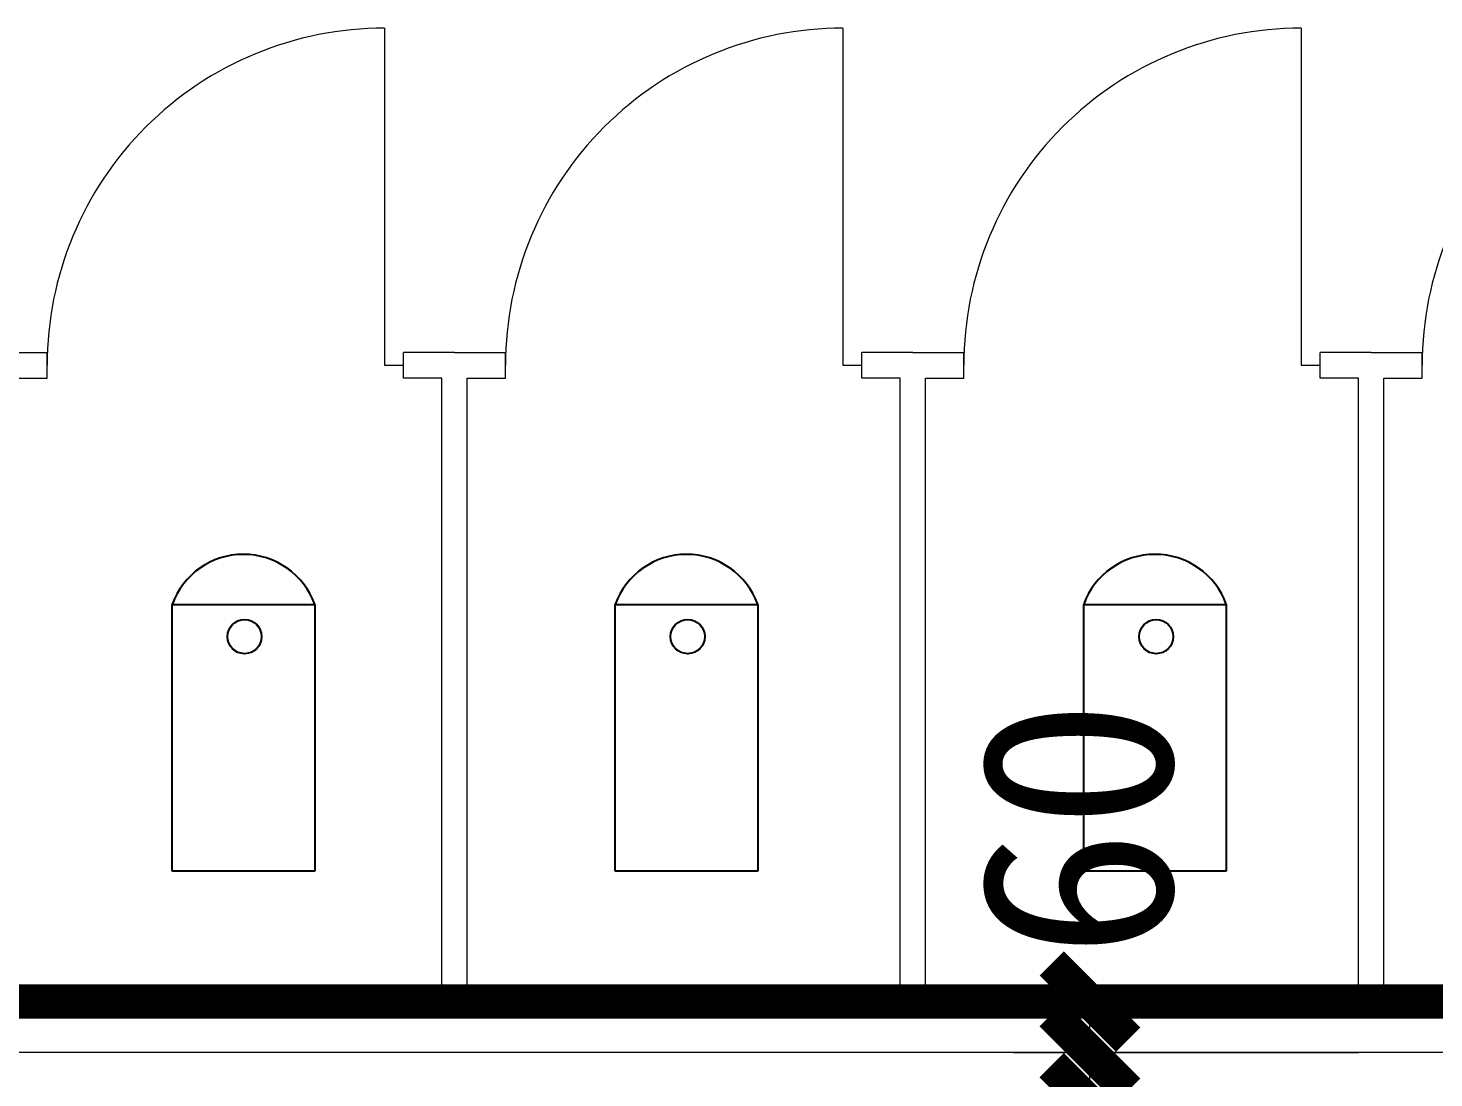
# Model space of a CAD drawing. Extents: x -307567 to 704339, y -10277 to 165507.
# Drawn here: x -27266 to -24505, y 32431 to 34493 of the extents above; entities that cross this region are included whole.
import ezdxf
from ezdxf.enums import TextEntityAlignment as Align

# ---------------------------------------------------------------- set-up
doc = ezdxf.new("R2010")
doc.units = 0
doc.header["$MEASUREMENT"] = 0
doc.layers.add('中文', color=4, linetype='CONTINUOUS')
doc.layers.add('我的', color=255, linetype='CONTINUOUS', lineweight=0)
doc.styles.get("Standard").update_dxf_attribs({"font": 'txt', "height": 3})

msp = doc.modelspace()

# ---------------------------------------------------------------- linework, layer by layer
at = {"layer": '中文', "color": 0}
for p, q in [((-26982.79294, 32836.82255), (-26982.79294, 33360.71934)), ((-26982.79294, 33360.71934), (-26702.78806, 33360.71934)), ((-26702.78806, 33360.71934), (-26702.78806, 32836.82255)), ((-26112.78562, 32836.82255), (-26112.78562, 33360.71934)), ((-26112.78562, 33360.71934), (-25832.78074, 33360.71934)), ((-25832.78074, 33360.71934), (-25832.78074, 32836.82255)), ((-25192.7905, 32836.82255), (-25192.7905, 33360.71934)), ((-25192.7905, 33360.71934), (-24912.78562, 33360.71934)), ((-24912.78562, 33360.71934), (-24912.78562, 32836.82255)), ((-26702.78806, 32836.82255), (-26982.79294, 32836.82255)), ((-25832.78074, 32836.82255), (-26112.78562, 32836.82255)), ((-24912.78562, 32836.82255), (-25192.7905, 32836.82255))]:
    msp.add_line(p, q, dxfattribs=at)
for centre in [(-26840.48337, 33297.42435), (-25970.47605, 33297.42435), (-25050.48093, 33297.42435)]:
    msp.add_circle(centre, 33.46875, dxfattribs=at)
for centre in [(-26842.7905, 33310.32871), (-25972.78318, 33310.32871), (-25052.78806, 33310.32871)]:
    msp.add_arc(centre, 148.79253, 19.79548128, 160.20451801, dxfattribs=at)
at = {"layer": '我的', "color": 0}
for p, q in [((-26565.82143, 34492.99077), (-26565.82143, 33830.49561)), ((-25665.82593, 34492.99077), (-25665.82593, 33830.49561)), ((-24765.83043, 34492.99077), (-24765.83043, 33830.49561)), ((-27353.3175, 33855.49396), (-27228.29371, 33855.49396)), ((-27228.29371, 33805.49726), (-27228.29371, 33855.49396)), ((-26428.30991, 33855.49396), (-26528.32162, 33855.49396)), ((-26528.32162, 33805.49726), (-26528.32162, 33855.49396)), ((-26428.30991, 33855.49396), (-26328.29821, 33855.49396)), ((-26328.29821, 33805.49726), (-26328.29821, 33855.49396)), ((-25528.31441, 33855.49396), (-25628.32612, 33855.49396)), ((-25628.32612, 33805.49726), (-25628.32612, 33855.49396)), ((-25528.31441, 33855.49396), (-25428.30271, 33855.49396)), ((-25428.30271, 33805.49726), (-25428.30271, 33855.49396)), ((-24628.31891, 33855.49396), (-24728.33062, 33855.49396)), ((-24728.33062, 33805.49726), (-24728.33062, 33855.49396)), ((-24628.31891, 33855.49396), (-24528.30721, 33855.49396)), ((-24528.30721, 33805.49726), (-24528.30721, 33855.49396)), ((-26565.82143, 33830.49561), (-26528.32162, 33830.49561)), ((-25665.82593, 33830.49561), (-25628.32612, 33830.49561)), ((-24765.83043, 33830.49561), (-24728.33062, 33830.49561)), ((-27303.29333, 33805.49726), (-27228.29371, 33805.49726)), ((-26453.322, 33805.49726), (-26528.32162, 33805.49726)), ((-26453.322, 32580.50033), (-26453.322, 33805.49726)), ((-26403.29783, 32580.50033), (-26403.29783, 33805.49726)), ((-26403.29783, 33805.49726), (-26328.29821, 33805.49726)), ((-25553.3265, 33805.49726), (-25628.32612, 33805.49726)), ((-25553.3265, 32580.50033), (-25553.3265, 33805.49726)), ((-25503.30233, 32580.50033), (-25503.30233, 33805.49726)), ((-25503.30233, 33805.49726), (-25428.30271, 33805.49726)), ((-24653.331, 33805.49726), (-24728.33062, 33805.49726)), ((-24653.331, 32580.50033), (-24653.331, 33805.49726)), ((-24603.30683, 33805.49726), (-24528.30721, 33805.49726)), ((-24603.30683, 32580.50033), (-24603.30683, 33805.49726)), ((-26982.78712, 32837.36398), (-26982.78712, 33361.25815)), ((-26982.78712, 33361.25815), (-26702.78364, 33361.25815)), ((-26702.78364, 33361.25815), (-26702.78364, 32837.36398)), ((-26112.78415, 32837.36398), (-26112.78415, 33361.25815)), ((-26112.78415, 33361.25815), (-25832.78067, 33361.25815)), ((-25832.78067, 33361.25815), (-25832.78067, 32837.36398)), ((-25192.79363, 32837.36398), (-25192.79363, 33361.25815)), ((-25192.79363, 33361.25815), (-24912.79015, 33361.25815)), ((-24912.79015, 33361.25815), (-24912.79015, 32837.36398)), ((-26702.78364, 32837.36398), (-26982.78712, 32837.36398)), ((-25832.78067, 32837.36398), (-26112.78415, 32837.36398)), ((-24912.79015, 32837.36398), (-25192.79363, 32837.36398)), ((-25330.63474, 32580.50033), (-24653.331, 32580.50033)), ((-25180.63549, 32480.50236), (-25180.63549, 32580.50033)), ((-20522.89511, 32480.50236), (-30428.30212, 32480.50236)), ((-25330.63474, 32480.50236), (-24653.331, 32480.50236)), ((-25180.63549, 32380.50438), (-25180.63549, 32480.50236))]:
    msp.add_line(p, q, dxfattribs=at)
at = {"layer": '我的', "color": 0, "const_width": 67.49966}
for points in [[(-25255.63511, 32655.49996), (-25105.63586, 32505.50071)], [(-27328.30541, 32580.50033), (-26428.30991, 32580.50033)], [(-26428.30991, 32580.50033), (-25528.31441, 32580.50033)], [(-25528.31441, 32580.50033), (-24628.31891, 32580.50033)], [(-24628.31891, 32580.50033), (-23728.32341, 32580.50033)], [(-25255.63511, 32555.50198), (-25105.63586, 32405.50273)], [(-25255.63511, 32455.50401), (-25105.63586, 32305.50476)]]:
    msp.add_lwpolyline(points, dxfattribs=at)
at = {"layer": '我的', "color": 0}
for centre in [(-26840.47826, 33297.96348), (-25970.47529, 33297.96348), (-25050.48477, 33297.96348)]:
    msp.add_circle(centre, 33.46858, dxfattribs=at)
for centre, radius, start, end in [((-26565.82143, 33830.49561), 662.49674, 90.0000025, 180.00000501), ((-25665.82593, 33830.49561), 662.49674, 90.0000025, 180.00000501), ((-24765.83043, 33830.49561), 662.49674, 90.0000025, 180.00000501), ((-23865.83493, 33830.49561), 662.49674, 90.0000025, 180.00000501), ((-26842.78538, 33310.86777), 148.79179, 19.79548128, 160.20451801), ((-25972.78241, 33310.86777), 148.79179, 19.79548128, 160.20451801), ((-25052.79189, 33310.86777), 148.79179, 19.79548128, 160.20451801)]:
    msp.add_arc(centre, radius, start, end, dxfattribs=at)

# ---------------------------------------------------------------- texts
at = {"layer": '我的', "color": 0, "width": 0.906665}
msp.add_text('60', height=374.998125, rotation=90, dxfattribs=at).set_placement((-25019.61334, 32664.50184), (-25019.61334, 33174.49837), align=Align.FIT)

doc.saveas('drawing.dxf')
